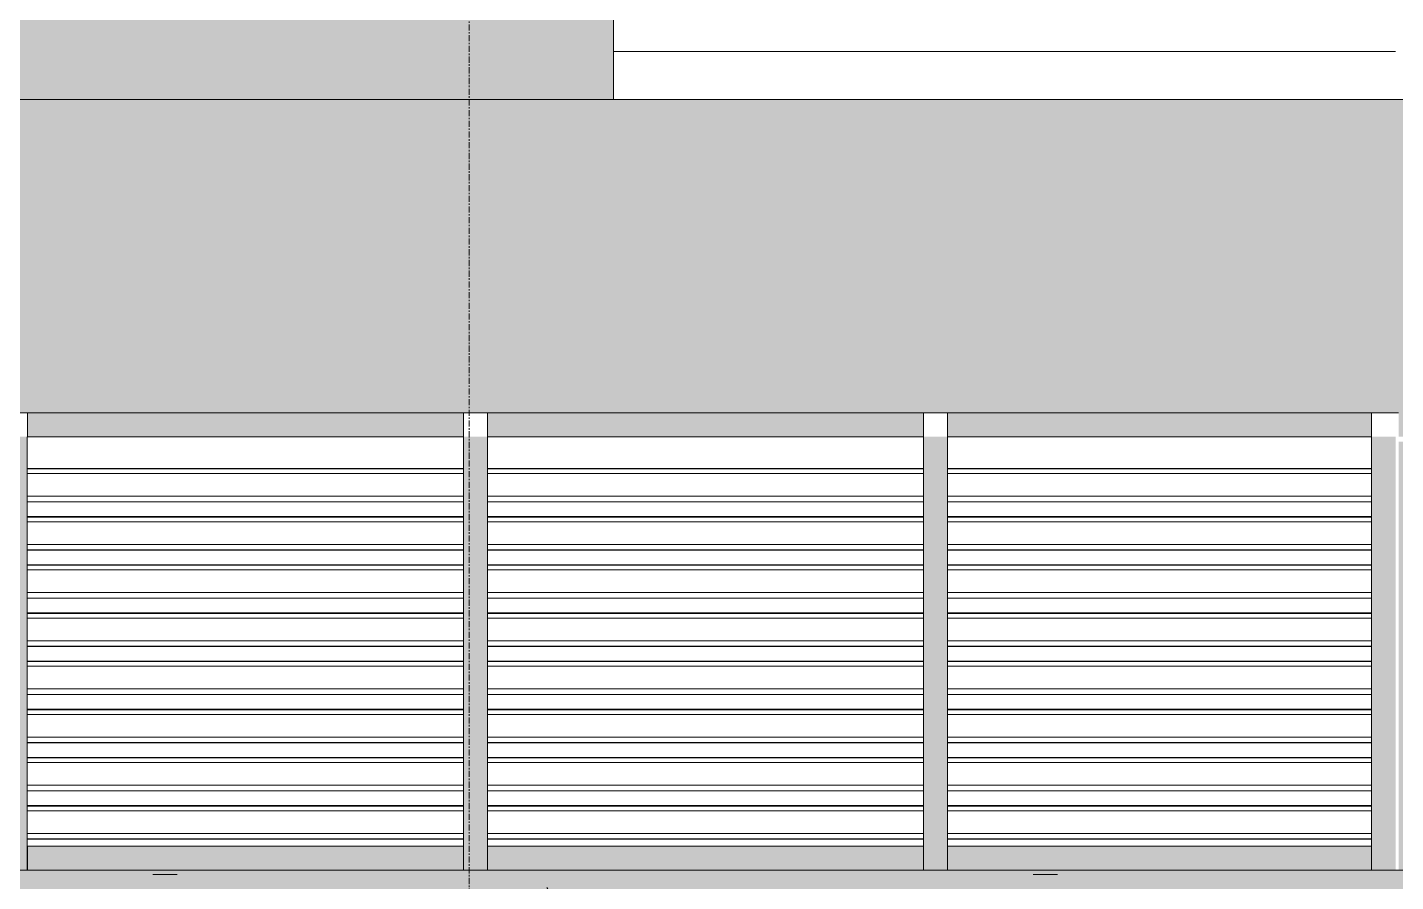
# Model space of a CAD drawing. Header units: millimetres. Extents: x 9199 to 175431, y -4466 to 35300.
# Drawn here: x 50519 to 53362, y 576 to 2350 of the extents above; entities that cross this region are included whole.
import ezdxf

# ---------------------------------------------------------------- set-up
doc = ezdxf.new("R2010")
doc.units = ezdxf.units.MM
for name, pattern in [('Centre', [31.75, 6.35, -4.7625, 15.875, -4.7625]), ('Dash', [6, 3, -3]), ('Grid Line', [22.225, 12.7, -3.175, 3.175, -3.175])]:
    doc.linetypes.add(name, pattern=pattern)
for name, color, linetype, lineweight in [('0-1', 7, 'Continuous', 5), ('A-FLOR-LEVL-2', 51, 'Centre', 9), ('A-GLAZ-CWMG', 51, 'Continuous', 9), ('A-WALL', 113, 'Continuous', 9), ('A-WALL-PATT', 111, 'Continuous', 9), ('A-WALL-PATT-2', 111, 'Continuous', 5), ('C-PRKG', 70, 'Continuous', 9), ('C-PRKG-HDLN', 70, 'Dash', 9), ('S-BEAM-1', 7, 'Continuous', 9), ('S-GRID-1', 1, 'Grid Line', 9)]:
    doc.layers.add(name, color=color, linetype=linetype, lineweight=lineweight)

# ---------------------------------------------------------------- blocks, each defined once
blk = doc.blocks.new('NCV_TKTC_KET CAU_rvt-1-TKCS_MẶT ĐỨNG HƯỚNG ĐÔNG')
at = {"layer": 'S-BEAM-1'}
blk.add_line((51736.9, 2300), (53361.9, 2300), dxfattribs=at)
blk = doc.blocks.new('BAI XE PCCC - BAI XE PCCC-V26-TKCS_MẶT ĐỨNG HƯỚNG ĐÔNG')
at = {"layer": 'C-PRKG'}
blk.add_line((61486.3, 600), (46486.3, 600), dxfattribs=at)
at = {"layer": 'C-PRKG-HDLN'}
for p, q in [((61461.3, 600), (46486.3, 600)), ((46511.3, 600), (61486.3, 600))]:
    blk.add_line(p, q, dxfattribs=at)
blk = doc.blocks.new('Rectangular Mullion - 50 x 100mm-3796849-TKCS_MẶT ĐỨNG HƯỚNG ĐÔNG')
at = {"layer": 'A-GLAZ-CWMG'}
blk.add_hatch(color=256, dxfattribs=at).paths.add_polyline_path([(52431, 1500), (53311.9, 1500), (53311.9, 1550), (52431, 1550)])
for p, q in [((52431, 1500), (52431, 1550)), ((53311.9, 1550), (53311.9, 1500)), ((52431, 1500), (53311.9, 1500))]:
    blk.add_line(p, q, dxfattribs=at)
blk = doc.blocks.new('Rectangular Mullion - 50 x 100mm-3796850-TKCS_MẶT ĐỨNG HƯỚNG ĐÔNG')
at = {"layer": 'A-GLAZ-CWMG'}
blk.add_hatch(color=256, dxfattribs=at).paths.add_polyline_path([(50519.2, 1500), (51425.1, 1500), (51425.1, 1550), (50519.2, 1550)])
for p, q in [((50519.2, 1500), (50519.2, 1550)), ((51425.1, 1550), (51425.1, 1500)), ((50519.2, 1500), (51425.1, 1500))]:
    blk.add_line(p, q, dxfattribs=at)
blk = doc.blocks.new('Rectangular Mullion - 50 x 100mm-3796852-TKCS_MẶT ĐỨNG HƯỚNG ĐÔNG')
at = {"layer": 'A-GLAZ-CWMG'}
blk.add_hatch(color=256, dxfattribs=at).paths.add_polyline_path([(51425.1, 600), (51425.1, 650), (50519.2, 650), (50519.2, 600), (51129.7, 600)])
for p, q in [((50519.2, 600), (50519.2, 650)), ((51425.1, 650), (50519.2, 650)), ((51425.1, 650), (51425.1, 600))]:
    blk.add_line(p, q, dxfattribs=at)
blk = doc.blocks.new('Rectangular Mullion - 50 x 100mm-3796851-TKCS_MẶT ĐỨNG HƯỚNG ĐÔNG')
at = {"layer": 'A-GLAZ-CWMG'}
blk.add_hatch(color=256, dxfattribs=at).paths.add_polyline_path([(49588.3, 600), (50469.2, 600), (50469.2, 650), (49588.3, 650)])
for p, q in [((49588.3, 600), (49588.3, 650)), ((50469.2, 650), (49588.3, 650)), ((50469.2, 650), (50469.2, 600))]:
    blk.add_line(p, q, dxfattribs=at)
blk = doc.blocks.new('Rectangular Mullion - 50 x 100mm-V85-TKCS_MẶT ĐỨNG HƯỚNG ĐÔNG')
at = {"layer": 'A-GLAZ-CWMG'}
blk.add_hatch(color=256, dxfattribs=at).paths.add_polyline_path([(45161.9, 600), (45161.9, 700), (45111.9, 700), (45111.9, 600)])
blk.add_line((45111.9, 700), (45111.9, 600), dxfattribs=at)
blk = doc.blocks.new('Rectangular Mullion - 50 x 100mm-3089666-TKCS_MẶT ĐỨNG HƯỚNG ĐÔNG')
at = {"layer": 'A-GLAZ-CWMG'}
blk.add_hatch(color=256, dxfattribs=at).paths.add_polyline_path([(21385.3, 700), (21385.3, 800), (21335.3, 800), (21335.3, 700)])
blk.add_line((21335.3, 800), (21335.3, 700), dxfattribs=at)
blk = doc.blocks.new('Rectangular Mullion - MULLION LA SACH-3796854-TKCS_MẶT ĐỨNG HƯỚNG ĐÔNG')
at = {"layer": 'A-GLAZ-CWMG'}
for p, q in [((50519.2, 734.3), (51425.1, 734.3)), ((50519.2, 733.3), (51425.1, 733.3)), ((50519.2, 733.2), (51425.1, 733.2)), ((50519.2, 723.5), (51425.1, 723.5)), ((50519.2, 676.5), (51425.1, 676.5)), ((50519.2, 665), (51425.1, 665)), ((50519.2, 664.8), (51425.1, 664.8))]:
    blk.add_line(p, q, dxfattribs=at)
blk = doc.blocks.new('Rectangular Mullion - MULLION LA SACH-3796853-TKCS_MẶT ĐỨNG HƯỚNG ĐÔNG')
at = {"layer": 'A-GLAZ-CWMG'}
for p, q in [((49588.3, 734.3), (50469.2, 734.3)), ((49588.3, 733.3), (50469.2, 733.3)), ((49588.3, 733.2), (50469.2, 733.2)), ((49588.3, 723.5), (50469.2, 723.5)), ((49588.3, 676.5), (50469.2, 676.5)), ((49588.3, 665), (50469.2, 665)), ((49588.3, 664.8), (50469.2, 664.8))]:
    blk.add_line(p, q, dxfattribs=at)
blk = doc.blocks.new('Rectangular Mullion - 50 x 100mm-V87-TKCS_MẶT ĐỨNG HƯỚNG ĐÔNG')
at = {"layer": 'A-GLAZ-CWMG'}
blk.add_hatch(color=256, dxfattribs=at).paths.add_polyline_path([(41699.4, 600), (41699.4, 700), (41649.4, 700), (41649.4, 600)])
for p, q in [((41649.4, 700), (41649.4, 600)), ((41699.4, 600), (41699.4, 700))]:
    blk.add_line(p, q, dxfattribs=at)
blk = doc.blocks.new('Rectangular Mullion - 50 x 100mm-3089658-TKCS_MẶT ĐỨNG HƯỚNG ĐÔNG')
at = {"layer": 'A-GLAZ-CWMG'}
blk.add_hatch(color=256, dxfattribs=at).paths.add_polyline_path([(18561.5, 700), (18561.5, 800), (18511.5, 800), (18511.5, 700)])
for p, q in [((18511.5, 800), (18511.5, 700)), ((18561.5, 700), (18561.5, 800))]:
    blk.add_line(p, q, dxfattribs=at)

msp = doc.modelspace()

# ---------------------------------------------------------------- hatches: boundary and pattern name
at = {"layer": 'A-WALL-PATT'}
h = msp.add_hatch(dxfattribs=at)
h.set_pattern_fill('FP_11', color=256, style=0, pattern_type=2)
h.set_pattern_definition([(0, (51388.93, 1200), (1219.2, 304.8), [50.29, -864.11, 50.29, -864.11, -4876.8]), (0, (51388.93, 1200), (1219.2, 304.8), [-1828.8, 50.292, -1778.508, 50.292, -864.108, -2133.6]), (0, (51388.93, 1200), (1219.2, 304.8), [-4572, 50.29, -559.31, 50.29, -1473.71]), (120, (51846.14, 1352.4), (-873.5645, 903.458), [50.29, -864.11, 50.29, -5740.91]), (120, (51846.14, 1352.4), (-873.5645, 903.458), [-964.69, -864.11, 50.29, -1778.51, -3048]), (120, (51846.14, 1352.4), (-873.5645, 903.458), [-3657.6, 50.29, -864.11, 50.29, -2083.31]), (120, (51846.14, 1352.4), (-873.5645, 903.458), [-4622.29, -559.31, 50.29, -1473.71]), (240, (51998.54, 1962), (-345.6355, -1208.258), [50.29, -864.11, 50.29, -5740.91]), (240, (51998.54, 1962), (-345.6355, -1208.258), [-964.69, -864.11, 50.29, -1778.51, -3048]), (240, (51998.54, 1962), (-345.6355, -1208.258), [-3657.6, 50.29, -864.11, 50.29, -2083.31]), (240, (51998.54, 1962), (-345.6355, -1208.258), [-4622.29, -559.31, 50.29, -1473.71])])
h.paths.add_polyline_path([(40996.3, 500), (61476.3, 500), (61476.3, 600), (40996.3, 600), (40996.3, 573.1)])
h = msp.add_hatch(dxfattribs=at)
h.set_pattern_fill('FP_13', color=256, style=0, pattern_type=2)
h.set_pattern_definition([(349.695, (61670.313, 869.39), (3657.59817, -609.61005), [68.155, -6747.38]), (0, (61737.37, 857.2), (609.6, 609.6), [67.056, -542.544]), (18.435, (61804.43, 857.2), (1219.1992, 609.6016), [57.832, -1869.893]), (172.875, (61859.29, 875.49), (4267.1994, -609.59911), [49.148, -4865.604]), (174.806, (61810.52, 881.584), (6096.00395, -609.55472), [67.333, -6665.92]), (194.036, (61743.46, 887.68), (-1828.8022, -609.5924), [75.403, -2438.042]), (9.462, (61719.08, 869.39), (3048.00504, 609.5835), [37.081, -3670.971]), (353.66, (61755.66, 875.49), (-4876.8008, 609.58348), [55.202, -5464.96]), (185.711, (61810.52, 869.39), (-5486.39511, -609.63944), [61.264, -6065.139]), (168.69, (61749.56, 863.3), (2438.4, -609.6026), [31.084, -3077.279]), (354.806, (61615.45, 863.296), (-6096.00395, 609.55472), [67.333, -6665.92]), (348.69, (61682.5, 857.2), (-2438.4, 609.6026), [62.167, -3046.194]), (0, (61743.46, 845), (609.6, 609.6), [73.152, -536.448]), (20.556, (61816.62, 845.01), (3048.0001, 1219.19697), [52.084, -5156.34]), (3.814, (61865.385, 863.296), (8534.401155, 609.58889), [91.643, -9072.654]), (354.806, (61956.825, 869.39), (-6096.00395, 609.55472), [67.333, -6665.92]), (0, (62023.9, 863.3), (609.6, 609.6), [67.056, -542.544]), (5.194, (61481.337, 863.296), (6096.00395, 609.55472), [67.333, -6665.92]), (354.806, (61548.393, 869.39), (-6096.00395, 609.55472), [67.333, -6665.92]), (0, (61481.34, 875.5), (609.6, 609.6), [36.576, -573.024]), (5.194, (61517.913, 875.49), (6096.00395, 609.55472), [67.333, -6665.92]), (0, (61584.97, 881.6), (609.6, 609.6), [60.96, -548.64]), (10.305, (61645.93, 881.584), (-3657.59817, -609.61005), [68.155, -6747.38]), (5.194, (61712.985, 893.776), (6096.00395, 609.55472), [67.333, -6665.92]), (354.806, (61780.04, 899.87), (-6096.00395, 609.55472), [67.333, -6665.92]), (354.806, (61847.097, 893.776), (-6096.00395, 609.55472), [67.333, -6665.92]), (351.87, (61914.15, 887.68), (-3657.60043, 609.5929), [86.21, -4224.312]), (0, (61999.5, 875.5), (609.6, 609.6), [91.44, -518.16]), (347.471, (61975.11, 509.73), (3047.99888, -609.61085), [56.202, -5564.033]), (354.289, (62029.98, 497.536), (-5486.39511, 609.63944), [61.264, -6065.139]), (8.13, (61975.11, 509.73), (3657.60043, 609.5929), [43.105, -4267.418]), (9.462, (62017.79, 515.82), (3048.00504, 609.5835), [74.161, -3633.892]), (0, (61481.34, 528), (609.6, 609.6), [73.152, -536.448]), (350.538, (61554.49, 528.02), (-3048.00504, 609.5835), [37.081, -3670.971]), (201.801, (61591.07, 521.92), (1828.80447, 609.58684), [32.828, -3249.968]), (192.995, (61560.585, 509.73), (5486.39314, 1219.23746), [81.331, -8051.747]), (352.875, (62042.17, 509.73), (-4267.1994, 609.59911), [49.148, -4865.604]), (7.125, (62042.17, 509.73), (4267.1994, 609.59911), [49.148, -4865.604]), (0, (61481.34, 515.8), (609.6, 609.6), [48.768, -560.832]), (194.036, (61530.1, 515.82), (-1828.8022, -609.5924), [50.269, -2463.177]), (356.633, (61615.45, 534.112), (-9753.59439, 609.691875), [103.811, -10277.302]), (357.709, (61719.08, 528.016), (-14630.396648, 609.69909), [152.522, -15099.665]), (3.18, (61871.48, 521.92), (10363.19831, 609.63121), [109.897, -10879.823]), (9.462, (61981.21, 528.02), (3048.00504, 609.5835), [111.242, -3596.81]), (10.305, (61481.337, 473.15), (-3657.59817, -609.61005), [68.155, -6747.38]), (15.945, (61548.39, 485.34), (-2438.40422, -609.58315), [88.759, -4349.196]), (0, (61633.74, 509.7), (609.6, 609.6), [79.248, -530.352]), (351.87, (61712.985, 509.73), (-3657.60043, 609.5929), [86.21, -4224.312]), (3.576, (61798.33, 497.536), (9144.002965, 609.546796), [97.726, -9674.906]), (351.254, (61895.865, 503.63), (4267.20096, -609.58783), [80.18, -7937.856]), (345.964, (61975.11, 491.44), (-1828.8022, 609.5924), [75.403, -2438.042]), (0, (62048.26, 473.15), (609.6, 609.6), [42.672, -566.928]), (174.806, (61615.45, 534.11), (6096.00395, -609.55472), [134.665, -6598.587]), (355.236, (61481.337, 570.69), (-6705.59647, 609.64143), [146.811, -7193.745]), (0, (61627.64, 558.5), (609.6, 609.6), [140.208, -469.392]), (4.086, (61767.85, 558.496), (7924.79503, 609.65274), [171.123, -8385.02]), (0, (61938.54, 570.7), (609.6, 609.6), [152.4, -457.2]), (7.125, (61481.34, 442.67), (4267.1994, 609.59911), [147.443, -4767.311]), (6.34, (61627.64, 460.96), (4876.8008, 609.58348), [110.403, -5409.758]), (357.51, (61737.37, 473.152), (-13411.196973, 609.70439), [140.34, -13893.706]), (353.48, (61877.577, 467.056), (-15849.59217, 1828.855172), [214.749, -21260.135]), (3.013, (61481.337, 838.912), (10972.79715, 609.6408), [115.984, -11482.446]), (351.87, (61597.16, 845.01), (-3657.60043, 609.5929), [129.316, -4181.208]), (357.614, (61725.177, 826.72), (-14020.799432, 609.613717), [146.431, -14496.664]), (10.62, (61871.48, 820.624), (-6705.592456, -1219.239726), [99.236, -9824.334]), (0, (61969, 838.9), (609.6, 609.6), [121.92, -487.68]), (356.82, (61481.337, 912.064), (-10363.19831, 609.63121), [109.897, -10879.823]), (6.009, (61591.065, 905.968), (-6095.99899, -609.599175), [116.464, -11529.929]), (6.71, (61706.89, 918.16), (-5486.397345, -609.61573), [104.346, -10330.325]), (354.289, (61810.52, 930.35), (-5486.39511, 609.63944), [122.528, -6003.877]), (347.905, (61932.44, 918.16), (-5486.39487, 1219.22295), [87.281, -8640.862]), (9.462, (62017.79, 899.87), (3048.00504, 609.5835), [74.161, -3633.892]), (3.814, (61481.337, 796.24), (8534.401155, 609.58889), [91.643, -9072.654]), (347.196, (61572.777, 802.336), (-7924.80896, 1828.76326), [137.532, -13615.67]), (0, (61706.9, 771.86), (609.6, 609.6), [152.4, -457.2]), (5.44, (61859.29, 771.856), (-6705.60249, -609.560852), [128.595, -12730.932]), (6.71, (61987.305, 784.048), (-5486.397345, -609.61573), [104.346, -10330.325]), (0, (61481.34, 954.74), (609.6, 609.6), [103.632, -505.968]), (8.13, (61584.97, 954.74), (3657.60043, 609.5929), [172.421, -4138.102]), (357.614, (61755.657, 979.12), (-14020.799432, 609.613717), [146.431, -14496.664]), (354.472, (61901.961, 973.024), (12801.591011, -1219.302898), [189.859, -18796.025]), (6.843, (61481.337, 400), (-10363.195037, -1219.241277), [153.494, -15195.842]), (0, (61633.74, 418.3), (609.6, 609.6), [170.688, -438.912]), (356.348, (61804.425, 418.288), (-18897.604963, 1219.1266646), [287.095, -28422.422]), (0, (61481.34, 613.36), (609.6, 609.6), [146.304, -463.296]), (4.764, (61627.64, 613.36), (6705.59647, 609.64143), [146.811, -7193.745]), (358.152, (61773.945, 625.552), (-18287.996238, 609.724117), [189.074, -18718.355]), (357.274, (61962.92, 619.456), (-12192.004244, 609.534153), [128.161, -12687.945]), (354.806, (61481.337, 710.896), (-6096.00395, 609.55472), [134.665, -6598.587]), (0, (61615.45, 698.7), (609.6, 609.6), [195.072, -414.528]), (1.909, (61810.52, 698.704), (17678.401049, 609.553228), [182.982, -18115.176]), (3.576, (61993.4, 704.8), (9144.002965, 609.546796), [97.726, -9674.906])])
h.paths.add_polyline_path([(40996.3, 500), (61476.3, 500), (61476.3, 600), (40996.3, 600), (40996.3, 573.1)])
at = {"layer": 'A-WALL-PATT-2'}
h = msp.add_hatch(color=256, dxfattribs=at)
h.paths.add_polyline_path([(48636.9, 2200), (51736.9, 2200), (51736.9, 3290), (51037.4, 3290), (51037.4, 3114.4), (49637.4, 3114.4), (49637.4, 3290), (48636.9, 3290), (48636.9, 2737.1)])
h.paths.add_polyline_path([(48636.9, 3300), (49637.4, 3300), (49637.4, 4514.4), (51037.4, 4514.4), (51037.4, 3300), (51736.9, 3300), (51736.9, 4690), (48636.9, 4690), (48636.9, 3819.1)])
h.paths.add_polyline_path([(49013.4, 4700), (51736.9, 4700), (51736.9, 5550), (48636.9, 5550), (48636.9, 4700)])
h = msp.add_hatch(color=256, dxfattribs=at)
h.paths.add_polyline_path([(53708.7, 600), (53708.7, 1490), (53368, 1490), (53368, 600)])
h.paths.add_polyline_path([(53708.7, 1500), (53708.7, 1550), (56839.3, 1550), (56839.3, 2200), (48648, 2200), (48648, 1550), (53368, 1550), (53368, 1500)])

# ---------------------------------------------------------------- linework, layer by layer
at = {"layer": 'A-FLOR-LEVL-2'}
msp.add_line((9199.1, 2200), (84597.8, 2200), dxfattribs=at)
at = {"layer": 'A-WALL'}
for p, q in [((51736.9, 2200), (51736.9, 5550)), ((51736.9, 2200), (37031.9, 2200)), ((78246.9, 2200), (48648, 2200)), ((45514.6, 1550), (53368, 1550)), ((79428.2, 600), (37026.9, 600))]:
    msp.add_line(p, q, dxfattribs=at)
at = {"layer": 'S-GRID-1'}
for p, q in [((51436.9, 1454.4), (51436.9, 30542.5)), ((51436.9, -2295.6), (51436.9, 1454.4))]:
    msp.add_line(p, q, dxfattribs=at)

# ---------------------------------------------------------------- block references
at = {"layer": '0-1'}
msp.add_blockref('NCV_TKTC_KET CAU_rvt-1-TKCS_MẶT ĐỨNG HƯỚNG ĐÔNG', (0, 0), dxfattribs=at)
at = {"layer": 'A-GLAZ-CWMG'}
for name, p in [('Rectangular Mullion - 50 x 100mm-3796850-TKCS_MẶT ĐỨNG HƯỚNG ĐÔNG', (0, 0)), ('Rectangular Mullion - 50 x 100mm-3796850-TKCS_MẶT ĐỨNG HƯỚNG ĐÔNG', (955.9, 0)), ('Rectangular Mullion - 50 x 100mm-3796849-TKCS_MẶT ĐỨNG HƯỚNG ĐÔNG', (0, 0)), ('Rectangular Mullion - 50 x 100mm-3089658-TKCS_MẶT ĐỨNG HƯỚNG ĐÔNG', (31957.6, 700)), ('Rectangular Mullion - 50 x 100mm-3089658-TKCS_MẶT ĐỨNG HƯỚNG ĐÔNG', (32913.6, 700)), ('Rectangular Mullion - 50 x 100mm-3089658-TKCS_MẶT ĐỨNG HƯỚNG ĐÔNG', (33869.5, 700)), ('Rectangular Mullion - 50 x 100mm-3089666-TKCS_MẶT ĐỨNG HƯỚNG ĐÔNG', (31976.6, 700)), ('Rectangular Mullion - MULLION LA SACH-3796854-TKCS_MẶT ĐỨNG HƯỚNG ĐÔNG', (0, 700)), ('Rectangular Mullion - MULLION LA SACH-3796854-TKCS_MẶT ĐỨNG HƯỚNG ĐÔNG', (955.9, 700)), ('Rectangular Mullion - MULLION LA SACH-3796853-TKCS_MẶT ĐỨNG HƯỚNG ĐÔNG', (2842.8, 700)), ('Rectangular Mullion - 50 x 100mm-3089658-TKCS_MẶT ĐỨNG HƯỚNG ĐÔNG', (31957.6, 600)), ('Rectangular Mullion - 50 x 100mm-3089658-TKCS_MẶT ĐỨNG HƯỚNG ĐÔNG', (32913.6, 600)), ('Rectangular Mullion - 50 x 100mm-3089658-TKCS_MẶT ĐỨNG HƯỚNG ĐÔNG', (33869.5, 600)), ('Rectangular Mullion - 50 x 100mm-3089666-TKCS_MẶT ĐỨNG HƯỚNG ĐÔNG', (31976.6, 600)), ('Rectangular Mullion - MULLION LA SACH-3796854-TKCS_MẶT ĐỨNG HƯỚNG ĐÔNG', (0, 600)), ('Rectangular Mullion - MULLION LA SACH-3796854-TKCS_MẶT ĐỨNG HƯỚNG ĐÔNG', (955.9, 600)), ('Rectangular Mullion - MULLION LA SACH-3796853-TKCS_MẶT ĐỨNG HƯỚNG ĐÔNG', (2842.8, 600)), ('Rectangular Mullion - 50 x 100mm-3089658-TKCS_MẶT ĐỨNG HƯỚNG ĐÔNG', (31957.6, 500)), ('Rectangular Mullion - 50 x 100mm-3089658-TKCS_MẶT ĐỨNG HƯỚNG ĐÔNG', (32913.6, 500)), ('Rectangular Mullion - 50 x 100mm-3089658-TKCS_MẶT ĐỨNG HƯỚNG ĐÔNG', (33869.5, 500)), ('Rectangular Mullion - 50 x 100mm-3089666-TKCS_MẶT ĐỨNG HƯỚNG ĐÔNG', (31976.6, 500)), ('Rectangular Mullion - MULLION LA SACH-3796854-TKCS_MẶT ĐỨNG HƯỚNG ĐÔNG', (0, 500)), ('Rectangular Mullion - MULLION LA SACH-3796854-TKCS_MẶT ĐỨNG HƯỚNG ĐÔNG', (955.9, 500)), ('Rectangular Mullion - MULLION LA SACH-3796853-TKCS_MẶT ĐỨNG HƯỚNG ĐÔNG', (2842.8, 500)), ('Rectangular Mullion - 50 x 100mm-3089658-TKCS_MẶT ĐỨNG HƯỚNG ĐÔNG', (31957.6, 400)), ('Rectangular Mullion - 50 x 100mm-3089658-TKCS_MẶT ĐỨNG HƯỚNG ĐÔNG', (32913.6, 400)), ('Rectangular Mullion - 50 x 100mm-3089658-TKCS_MẶT ĐỨNG HƯỚNG ĐÔNG', (33869.5, 400)), ('Rectangular Mullion - 50 x 100mm-3089666-TKCS_MẶT ĐỨNG HƯỚNG ĐÔNG', (31976.6, 400)), ('Rectangular Mullion - MULLION LA SACH-3796854-TKCS_MẶT ĐỨNG HƯỚNG ĐÔNG', (0, 400)), ('Rectangular Mullion - MULLION LA SACH-3796854-TKCS_MẶT ĐỨNG HƯỚNG ĐÔNG', (955.9, 400)), ('Rectangular Mullion - MULLION LA SACH-3796853-TKCS_MẶT ĐỨNG HƯỚNG ĐÔNG', (2842.8, 400)), ('Rectangular Mullion - 50 x 100mm-3089658-TKCS_MẶT ĐỨNG HƯỚNG ĐÔNG', (31957.6, 300)), ('Rectangular Mullion - 50 x 100mm-3089658-TKCS_MẶT ĐỨNG HƯỚNG ĐÔNG', (32913.6, 300)), ('Rectangular Mullion - 50 x 100mm-3089658-TKCS_MẶT ĐỨNG HƯỚNG ĐÔNG', (33869.5, 300)), ('Rectangular Mullion - 50 x 100mm-3089666-TKCS_MẶT ĐỨNG HƯỚNG ĐÔNG', (31976.6, 300)), ('Rectangular Mullion - MULLION LA SACH-3796854-TKCS_MẶT ĐỨNG HƯỚNG ĐÔNG', (0, 300)), ('Rectangular Mullion - MULLION LA SACH-3796854-TKCS_MẶT ĐỨNG HƯỚNG ĐÔNG', (955.9, 300)), ('Rectangular Mullion - MULLION LA SACH-3796853-TKCS_MẶT ĐỨNG HƯỚNG ĐÔNG', (2842.8, 300)), ('Rectangular Mullion - 50 x 100mm-3089658-TKCS_MẶT ĐỨNG HƯỚNG ĐÔNG', (31957.6, 200)), ('Rectangular Mullion - 50 x 100mm-3089658-TKCS_MẶT ĐỨNG HƯỚNG ĐÔNG', (32913.6, 200)), ('Rectangular Mullion - 50 x 100mm-3089658-TKCS_MẶT ĐỨNG HƯỚNG ĐÔNG', (33869.5, 200)), ('Rectangular Mullion - 50 x 100mm-3089666-TKCS_MẶT ĐỨNG HƯỚNG ĐÔNG', (31976.6, 200)), ('Rectangular Mullion - MULLION LA SACH-3796854-TKCS_MẶT ĐỨNG HƯỚNG ĐÔNG', (0, 200)), ('Rectangular Mullion - MULLION LA SACH-3796854-TKCS_MẶT ĐỨNG HƯỚNG ĐÔNG', (955.9, 200)), ('Rectangular Mullion - MULLION LA SACH-3796853-TKCS_MẶT ĐỨNG HƯỚNG ĐÔNG', (2842.8, 200)), ('Rectangular Mullion - 50 x 100mm-3089658-TKCS_MẶT ĐỨNG HƯỚNG ĐÔNG', (31957.6, 100)), ('Rectangular Mullion - 50 x 100mm-3089658-TKCS_MẶT ĐỨNG HƯỚNG ĐÔNG', (32913.6, 100)), ('Rectangular Mullion - 50 x 100mm-3089658-TKCS_MẶT ĐỨNG HƯỚNG ĐÔNG', (33869.5, 100)), ('Rectangular Mullion - 50 x 100mm-3089666-TKCS_MẶT ĐỨNG HƯỚNG ĐÔNG', (31976.6, 100)), ('Rectangular Mullion - MULLION LA SACH-3796854-TKCS_MẶT ĐỨNG HƯỚNG ĐÔNG', (0, 100)), ('Rectangular Mullion - MULLION LA SACH-3796854-TKCS_MẶT ĐỨNG HƯỚNG ĐÔNG', (955.9, 100)), ('Rectangular Mullion - MULLION LA SACH-3796853-TKCS_MẶT ĐỨNG HƯỚNG ĐÔNG', (2842.8, 100)), ('Rectangular Mullion - 50 x 100mm-3089658-TKCS_MẶT ĐỨNG HƯỚNG ĐÔNG', (31957.6, 0)), ('Rectangular Mullion - 50 x 100mm-3089658-TKCS_MẶT ĐỨNG HƯỚNG ĐÔNG', (32913.6, 0)), ('Rectangular Mullion - 50 x 100mm-3089658-TKCS_MẶT ĐỨNG HƯỚNG ĐÔNG', (33869.5, 0)), ('Rectangular Mullion - 50 x 100mm-3089666-TKCS_MẶT ĐỨNG HƯỚNG ĐÔNG', (31976.6, 0)), ('Rectangular Mullion - MULLION LA SACH-3796854-TKCS_MẶT ĐỨNG HƯỚNG ĐÔNG', (0, 0)), ('Rectangular Mullion - MULLION LA SACH-3796854-TKCS_MẶT ĐỨNG HƯỚNG ĐÔNG', (955.9, 0)), ('Rectangular Mullion - MULLION LA SACH-3796853-TKCS_MẶT ĐỨNG HƯỚNG ĐÔNG', (2842.8, 0)), ('Rectangular Mullion - 50 x 100mm-V87-TKCS_MẶT ĐỨNG HƯỚNG ĐÔNG', (8819.7, 0)), ('Rectangular Mullion - 50 x 100mm-V87-TKCS_MẶT ĐỨNG HƯỚNG ĐÔNG', (9775.7, 0)), ('Rectangular Mullion - 50 x 100mm-V87-TKCS_MẶT ĐỨNG HƯỚNG ĐÔNG', (10731.6, 0)), ('Rectangular Mullion - 50 x 100mm-V85-TKCS_MẶT ĐỨNG HƯỚNG ĐÔNG', (8200, 0)), ('Rectangular Mullion - 50 x 100mm-3796852-TKCS_MẶT ĐỨNG HƯỚNG ĐÔNG', (0, 0)), ('Rectangular Mullion - 50 x 100mm-3796852-TKCS_MẶT ĐỨNG HƯỚNG ĐÔNG', (955.9, 0)), ('Rectangular Mullion - 50 x 100mm-3796851-TKCS_MẶT ĐỨNG HƯỚNG ĐÔNG', (2842.8, 0))]:
    msp.add_blockref(name, p, dxfattribs=at)
at = {"layer": 'C-PRKG'}
msp.add_blockref('BAI XE PCCC - BAI XE PCCC-V26-TKCS_MẶT ĐỨNG HƯỚNG ĐÔNG', (0, 0), dxfattribs=at)

doc.saveas('drawing.dxf')
